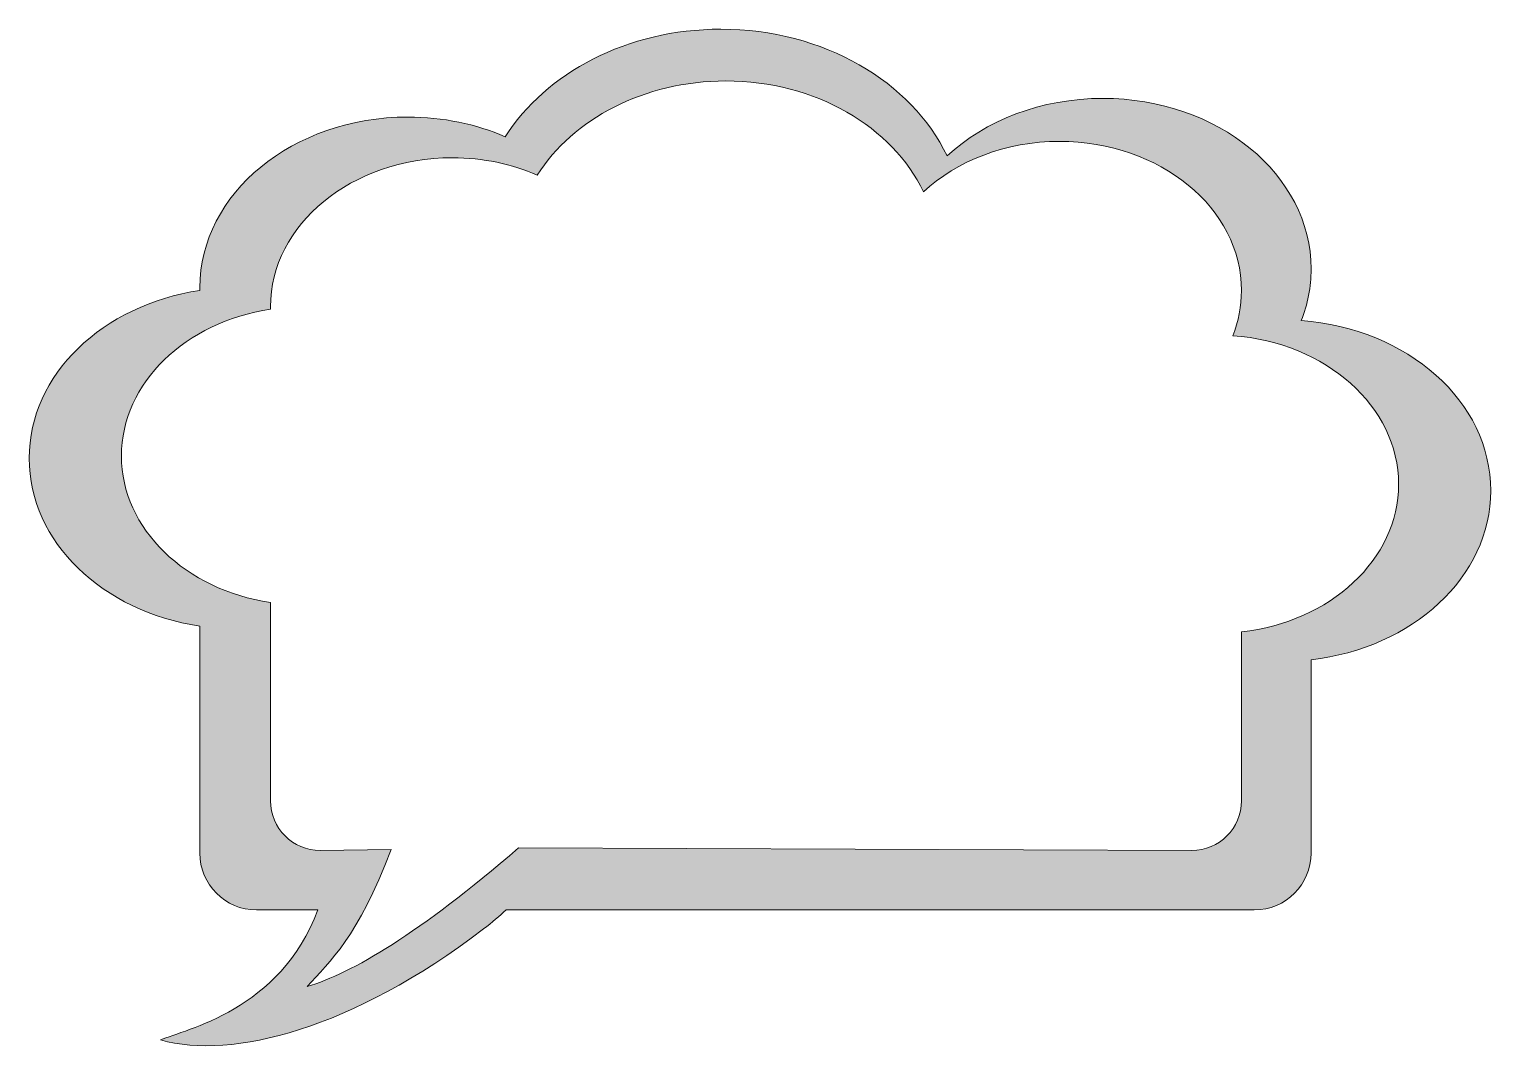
# Model space of a CAD drawing. Header units: inches. Extents: x 0 to 102, y -1 to 71.
import ezdxf

# ---------------------------------------------------------------- set-up
doc = ezdxf.new("R2010")
doc.units = ezdxf.units.IN
doc.header["$MEASUREMENT"] = 0
doc.layers.add('Layer 1', color=7, linetype='Continuous')

msp = doc.modelspace()

# ---------------------------------------------------------------- hatches: boundary and pattern name
at = {"layer": 'Layer 1', "true_color": 0x3f83b5}
h = msp.add_hatch(color=145, dxfattribs=at)
h.dxf.hatch_style = 2
edge = h.paths.add_edge_path()
edge.add_spline(control_points=[(88.43, 50.41), (88.87, 51.54), (89.11, 52.75), (89.11, 54), (89.11, 60.55), (82.63, 65.86), (74.64, 65.86), (70.32, 65.86), (66.45, 64.31), (63.8, 61.86), (61.35, 67.01), (55.23, 70.67), (48.08, 70.67), (41.55, 70.67), (35.9, 67.63), (33.09, 63.19), (31.07, 64.07), (28.77, 64.56), (26.32, 64.56), (18.33, 64.56), (11.86, 59.25), (11.86, 52.7), (11.86, 52.64), (11.86, 52.57), (11.86, 52.51), (5.11, 51.5), (0, 46.66), (0, 40.84), (0, 35.02), (5.11, 30.18), (11.86, 29.17), (11.86, 29.17), (11.86, 13.39), (11.86, 13.39), (11.86, 11.21), (13.62, 9.44), (15.8, 9.44), (15.8, 9.44), (20.06, 9.44), (20.06, 9.44), (17.45, 2.42), (10.83, 1.15), (9.13, 0.4), (14.14, -0.97), (22.4, 1.12), (31.58, 8.12), (32.18, 8.58), (32.7, 9.02), (33.15, 9.44), (33.15, 9.44), (85.16, 9.44), (85.16, 9.44), (87.34, 9.44), (89.11, 11.21), (89.11, 13.39), (89.11, 13.39), (89.11, 26.84), (89.11, 26.84), (96.16, 27.63), (101.6, 32.59), (101.6, 38.59), (101.6, 44.79), (95.81, 49.87), (88.43, 50.41)], knot_values=[0, 0, 0, 0, 1, 1, 1, 2, 2, 2, 3, 3, 3, 4, 4, 4, 5, 5, 5, 6, 6, 6, 7, 7, 7, 8, 8, 8, 9, 9, 9, 10, 10, 10, 11, 11, 11, 12, 12, 12, 13, 13, 13, 14, 14, 14, 15, 15, 15, 16, 16, 16, 17, 17, 17, 18, 18, 18, 19, 19, 19, 20, 20, 20, 21, 21, 21, 21], degree=3, periodic=1)
edge = h.paths.add_edge_path()
edge.add_spline(control_points=[(84.27, 28.77), (84.27, 28.77), (84.27, 17.02), (84.27, 17.02), (84.27, 15.12), (82.73, 13.57), (80.82, 13.57), (80.82, 13.57), (34.02, 13.75), (34.02, 13.75), (27.08, 7.79), (22.46, 5.05), (19.32, 4.11), (20.9, 5.89), (22.86, 7.5), (25.15, 13.64), (25.15, 13.64), (20.22, 13.57), (20.22, 13.57), (18.32, 13.57), (16.77, 15.12), (16.77, 17.02), (16.77, 17.02), (16.77, 30.81), (16.77, 30.81), (10.88, 31.69), (6.41, 35.92), (6.41, 41), (6.41, 46.09), (10.88, 50.32), (16.78, 51.2), (16.78, 51.26), (16.77, 51.31), (16.77, 51.37), (16.77, 57.09), (22.43, 61.73), (29.41, 61.73), (31.55, 61.73), (33.56, 61.3), (35.32, 60.53), (37.78, 64.41), (42.72, 67.07), (48.42, 67.07), (54.67, 67.07), (60.02, 63.87), (62.16, 59.37), (64.48, 61.51), (67.86, 62.87), (71.63, 62.87), (78.61, 62.87), (84.27, 58.23), (84.27, 52.5), (84.27, 51.41), (84.06, 50.35), (83.68, 49.36), (90.13, 48.89), (95.19, 44.45), (95.19, 39.04), (95.19, 33.8), (90.44, 29.46), (84.27, 28.77)], knot_values=[0, 0, 0, 0, 1, 1, 1, 2, 2, 2, 3, 3, 3, 4, 4, 4, 5, 5, 5, 6, 6, 6, 7, 7, 7, 8, 8, 8, 9, 9, 9, 10, 10, 10, 11, 11, 11, 12, 12, 12, 13, 13, 13, 14, 14, 14, 15, 15, 15, 16, 16, 16, 17, 17, 17, 18, 18, 18, 19, 19, 19, 20, 20, 20, 20], degree=3, periodic=1)

# ---------------------------------------------------------------- linework, layer by layer
at = {"layer": 'Layer 1', "lineweight": 0}
for points, knots in [([(88.43, 50.41), (88.87, 51.54), (89.11, 52.75), (89.11, 54), (89.11, 60.55), (82.63, 65.86), (74.64, 65.86), (70.32, 65.86), (66.45, 64.31), (63.8, 61.86), (61.35, 67.01), (55.23, 70.67), (48.08, 70.67), (41.55, 70.67), (35.9, 67.63), (33.09, 63.19), (31.07, 64.07), (28.77, 64.56), (26.32, 64.56), (18.33, 64.56), (11.86, 59.25), (11.86, 52.7), (11.86, 52.64), (11.86, 52.57), (11.86, 52.51), (5.11, 51.5), (0, 46.66), (0, 40.84), (0, 35.02), (5.11, 30.18), (11.86, 29.17), (11.86, 29.17), (11.86, 13.39), (11.86, 13.39), (11.86, 11.21), (13.62, 9.44), (15.8, 9.44), (15.8, 9.44), (20.06, 9.44), (20.06, 9.44), (17.45, 2.42), (10.83, 1.15), (9.13, 0.4), (14.14, -0.97), (22.4, 1.12), (31.58, 8.12), (32.18, 8.58), (32.7, 9.02), (33.15, 9.44), (33.15, 9.44), (85.16, 9.44), (85.16, 9.44), (87.34, 9.44), (89.11, 11.21), (89.11, 13.39), (89.11, 13.39), (89.11, 26.84), (89.11, 26.84), (96.16, 27.63), (101.6, 32.59), (101.6, 38.59), (101.6, 44.79), (95.81, 49.87), (88.43, 50.41)], [0, 0, 0, 0, 1, 1, 1, 2, 2, 2, 3, 3, 3, 4, 4, 4, 5, 5, 5, 6, 6, 6, 7, 7, 7, 8, 8, 8, 9, 9, 9, 10, 10, 10, 11, 11, 11, 12, 12, 12, 13, 13, 13, 14, 14, 14, 15, 15, 15, 16, 16, 16, 17, 17, 17, 18, 18, 18, 19, 19, 19, 20, 20, 20, 21, 21, 21, 21]), ([(84.27, 28.77), (84.27, 28.77), (84.27, 17.02), (84.27, 17.02), (84.27, 15.12), (82.73, 13.57), (80.82, 13.57), (80.82, 13.57), (34.02, 13.75), (34.02, 13.75), (27.08, 7.79), (22.46, 5.05), (19.32, 4.11), (20.9, 5.89), (22.86, 7.5), (25.15, 13.64), (25.15, 13.64), (20.22, 13.57), (20.22, 13.57), (18.32, 13.57), (16.77, 15.12), (16.77, 17.02), (16.77, 17.02), (16.77, 30.81), (16.77, 30.81), (10.88, 31.69), (6.41, 35.92), (6.41, 41), (6.41, 46.09), (10.88, 50.32), (16.78, 51.2), (16.78, 51.26), (16.77, 51.31), (16.77, 51.37), (16.77, 57.09), (22.43, 61.73), (29.41, 61.73), (31.55, 61.73), (33.56, 61.3), (35.32, 60.53), (37.78, 64.41), (42.72, 67.07), (48.42, 67.07), (54.67, 67.07), (60.02, 63.87), (62.16, 59.37), (64.48, 61.51), (67.86, 62.87), (71.63, 62.87), (78.61, 62.87), (84.27, 58.23), (84.27, 52.5), (84.27, 51.41), (84.06, 50.35), (83.68, 49.36), (90.13, 48.89), (95.19, 44.45), (95.19, 39.04), (95.19, 33.8), (90.44, 29.46), (84.27, 28.77)], [0, 0, 0, 0, 1, 1, 1, 2, 2, 2, 3, 3, 3, 4, 4, 4, 5, 5, 5, 6, 6, 6, 7, 7, 7, 8, 8, 8, 9, 9, 9, 10, 10, 10, 11, 11, 11, 12, 12, 12, 13, 13, 13, 14, 14, 14, 15, 15, 15, 16, 16, 16, 17, 17, 17, 18, 18, 18, 19, 19, 19, 20, 20, 20, 20])]:
    msp.add_open_spline(points, degree=3, knots=knots, dxfattribs=at)

doc.saveas('drawing.dxf')
